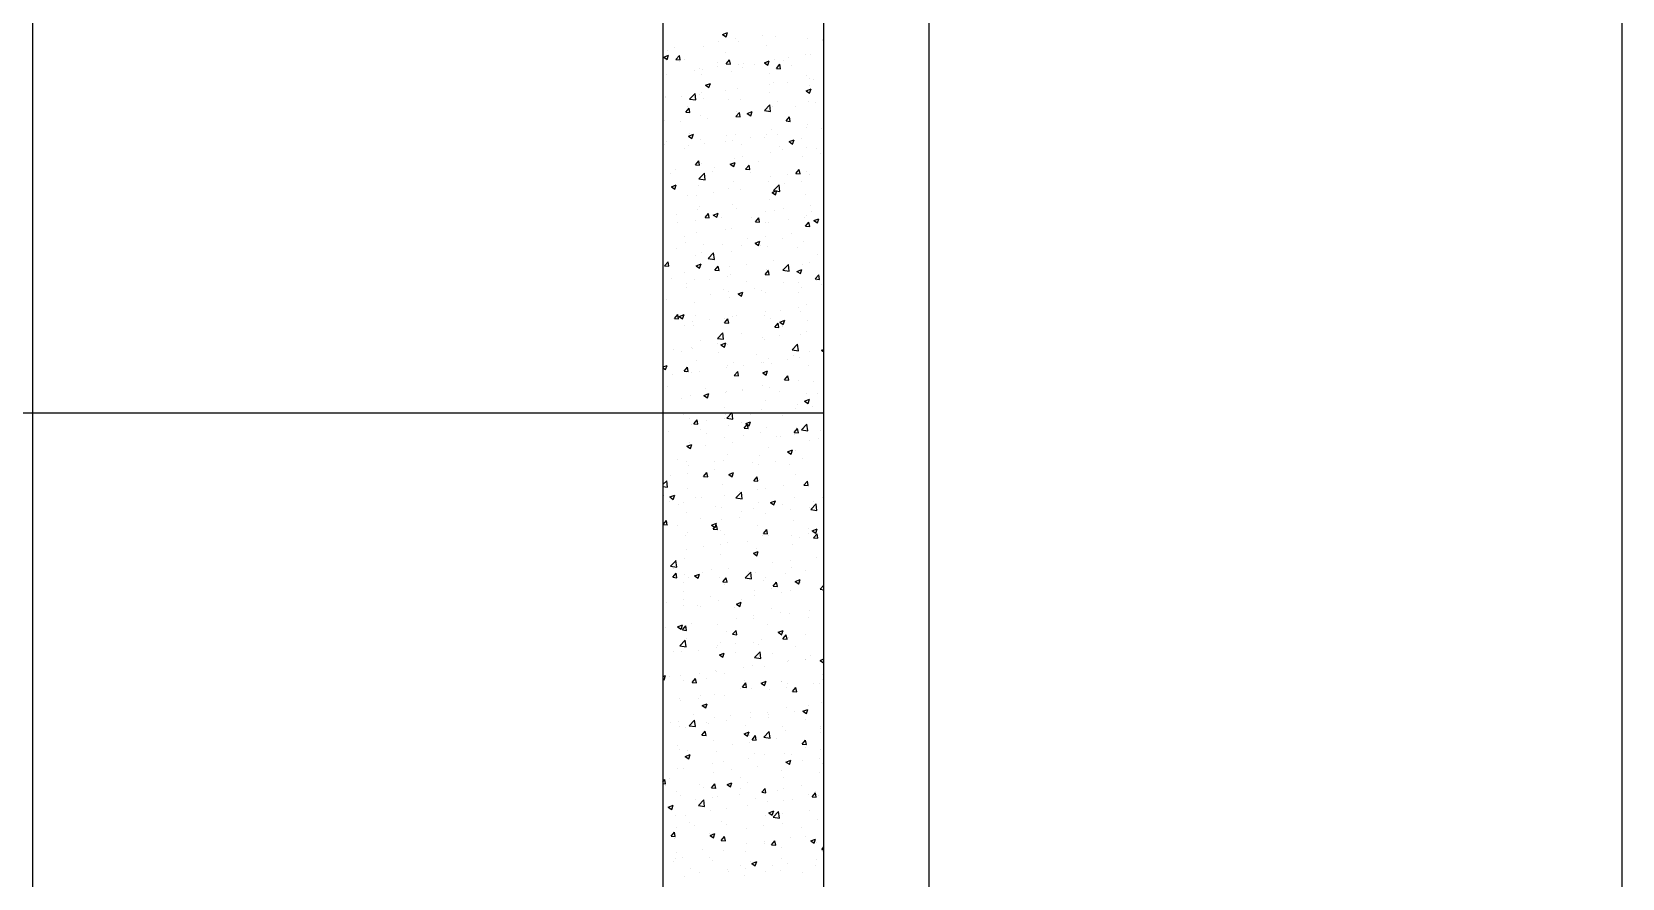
# Model space of a CAD drawing. Header units: millimetres. Extents: x 331487 to 517269, y 198509 to 399936.
# Drawn here: x 427073 to 429344, y 319089 to 320298 of the extents above; entities that cross this region are included whole.
import ezdxf

# ---------------------------------------------------------------- set-up
doc = ezdxf.new("R2010")
doc.units = ezdxf.units.MM
doc.header["$MEASUREMENT"] = 0
doc.layers.add('COLUMN', color=6, linetype='Continuous')
doc.layers.add('FOOTING', color=5, linetype='Continuous')

msp = doc.modelspace()

# ---------------------------------------------------------------- linework, layer by layer
at = {"layer": 'COLUMN'}
for p, q in [((427974.3, 321603.5), (427974.3, 318133.5)), ((428204.3, 317903.5), (428204.3, 321603.5))]:
    msp.add_line(p, q, dxfattribs=at)
at = {"layer": 'COLUMN', "color": 2, "linetype": 'Continuous'}
for p, q in [((428053.5, 320284.6), (428053.5, 320284.6)), ((428059.5, 320294.2), (428066.5, 320296.9)), ((428059.5, 320294.2), (428064.5, 320290.9)), ((428064.5, 320290.9), (428066.5, 320296.9)), ((428078.6, 320287.9), (428078.6, 320287.9)), ((428082.8, 320284.2), (428082.8, 320284.2)), ((428116.4, 320292.9), (428116.4, 320292.9)), ((428134.7, 320291.7), (428134.7, 320291.7)), ((428180.4, 320288.4), (428180.4, 320288.4)), ((428203.2, 320286.2), (428204.3, 320286.7)), ((428203.2, 320286.2), (428204.3, 320285.5)), ((427975.5, 320262), (427982.5, 320264.7)), ((427975.5, 320262), (427980.5, 320258.6)), ((427980.5, 320258.6), (427982.5, 320264.7)), ((427980.9, 320270.7), (427980.9, 320270.7)), ((427990.4, 320276.3), (427990.4, 320276.3)), ((427993, 320258.5), (427997.9, 320264.2)), ((427999, 320258), (427997.9, 320264.2)), ((428032.3, 320277.8), (428032.3, 320277.8)), ((428063.8, 320268.4), (428063.8, 320268.4)), ((428122.1, 320278.4), (428122.1, 320278.4)), ((428153.3, 320261.8), (428153.3, 320261.8)), ((428178.3, 320265.1), (428178.3, 320265.1)), ((428184.8, 320265.4), (428184.8, 320265.4)), ((427979.7, 320237.4), (427979.7, 320237.4)), ((427993, 320258.5), (427999, 320258)), ((427998.3, 320256.3), (427998.3, 320256.3)), ((428005.5, 320258.4), (428005.5, 320258.4)), ((428019.4, 320242.9), (428019.4, 320242.9)), ((428027.2, 320245.2), (428027.2, 320245.2)), ((428029.4, 320236.4), (428029.4, 320236.4)), ((428031, 320244.5), (428031, 320244.5)), ((428051.7, 320254.1), (428051.7, 320254.1)), ((428052.3, 320248.5), (428052.3, 320248.5)), ((428064.8, 320252.2), (428069.6, 320258)), ((428064.8, 320252.2), (428070.7, 320251.7)), ((428070.7, 320251.7), (428069.6, 320258)), ((428072.8, 320240.7), (428072.8, 320240.7)), ((428081.6, 320250.9), (428081.6, 320250.9)), ((428087.7, 320246.5), (428087.7, 320246.5)), ((428090.1, 320253.5), (428090.1, 320253.5)), ((428105.1, 320251.8), (428105.1, 320251.8)), ((428119.2, 320254), (428126.2, 320256.7)), ((428119.2, 320254), (428124.2, 320250.6)), ((428124.2, 320250.6), (428126.2, 320256.7)), ((428126.2, 320238.4), (428126.2, 320238.4)), ((428133.5, 320258.4), (428133.5, 320258.4)), ((428136.5, 320245.9), (428141.3, 320251.7)), ((428136.5, 320245.9), (428142.5, 320245.4)), ((428142.5, 320245.4), (428141.3, 320251.7)), ((428146.1, 320256.5), (428146.1, 320256.5)), ((428158.5, 320249.6), (428158.5, 320249.6)), ((428179.6, 320236.1), (428179.6, 320236.1)), ((428035.2, 320221.7), (428042.2, 320224.4)), ((428035.2, 320221.7), (428040.2, 320218.4)), ((428040.1, 320218.4), (428042.2, 320224.4)), ((428063.8, 320214), (428063.8, 320214)), ((428080.3, 320217.6), (428080.3, 320217.6)), ((428127, 320222.4), (428127, 320222.4)), ((428132.3, 320225.1), (428132.3, 320225.1)), ((428152, 320225.7), (428152, 320225.7)), ((428178.9, 320213.7), (428185.9, 320216.4)), ((428178.9, 320213.7), (428183.9, 320210.4)), ((428183.6, 320232.1), (428183.6, 320232.1)), ((428183.9, 320210.4), (428185.9, 320216.4)), ((428184.2, 320221.5), (428184.2, 320221.5)), ((428189.9, 320230.6), (428189.9, 320230.6)), ((427978.5, 320205.5), (427978.5, 320205.5)), ((427978.5, 320204.1), (427978.5, 320204.1)), ((428000.9, 320205.8), (428000.9, 320205.8)), ((428009.3, 320191.4), (428009.3, 320191.4)), ((428012.4, 320202.1), (428020.2, 320210.2)), ((428012.4, 320202.1), (428021.3, 320200.7)), ((428021.3, 320200.7), (428020.2, 320210.2)), ((428025.9, 320209.1), (428025.9, 320209.1)), ((428029.8, 320211.2), (428029.8, 320211.2)), ((428031.8, 320203.3), (428031.8, 320203.3)), ((428067.6, 320201.4), (428067.6, 320201.4)), ((428085.2, 320201), (428085.2, 320201)), ((428119.2, 320185.5), (428127, 320193.7)), ((428125.9, 320211.5), (428125.9, 320211.5)), ((428128.1, 320184.1), (428126.9, 320193.6)), ((428131.1, 320191.8), (428131.1, 320191.8)), ((428138.6, 320198.8), (428138.6, 320198.8)), ((428163.6, 320191.2), (428163.6, 320191.2)), ((428182.4, 320198.8), (428182.4, 320198.8)), ((428192, 320196.5), (428192, 320196.5)), ((427977.3, 320170.9), (427977.3, 320170.9)), ((427999.6, 320169.6), (427999.6, 320169.6)), ((428006.9, 320183.3), (428011.7, 320189)), ((428006.9, 320183.3), (428012.9, 320182.8)), ((428012.9, 320182.7), (428011.7, 320189)), ((428028.6, 320177.9), (428028.6, 320177.9)), ((428037.5, 320174.6), (428037.5, 320174.6)), ((428078.6, 320177), (428083.5, 320182.7)), ((428078.6, 320177), (428084.6, 320176.5)), ((428079.1, 320184.3), (428079.1, 320184.3)), ((428084.6, 320176.5), (428083.5, 320182.7)), ((428094.9, 320181.5), (428101.9, 320184.2)), ((428094.9, 320181.5), (428099.8, 320178.1)), ((428099.8, 320178.1), (428101.9, 320184.2)), ((428100.7, 320182.9), (428100.7, 320182.9)), ((428119.2, 320185.5), (428128.1, 320184.1)), ((428125.7, 320186.2), (428125.7, 320186.2)), ((428150.4, 320170.7), (428155.2, 320176.5)), ((428150.4, 320170.7), (428156.3, 320170.2)), ((428156.3, 320170.2), (428155.2, 320176.5)), ((427974.6, 320166.3), (427974.6, 320166.3)), ((428010.8, 320149.2), (428017.8, 320151.9)), ((428010.8, 320149.2), (428015.8, 320145.9)), ((428012.4, 320152.2), (428012.4, 320152.2)), ((428015.8, 320145.9), (428017.8, 320151.9)), ((428065.7, 320149.9), (428065.7, 320149.9)), ((428077.9, 320151), (428077.9, 320151)), ((428099.4, 320146.8), (428099.4, 320146.8)), ((428119.1, 320147.7), (428119.1, 320147.7)), ((428121.8, 320151.8), (428121.8, 320151.8)), ((428129.8, 320158.5), (428129.8, 320158.5)), ((428137.3, 320151.8), (428137.3, 320151.8)), ((428172.5, 320145.4), (428172.5, 320145.4)), ((428180.1, 320161.8), (428180.1, 320161.8)), ((428181.2, 320165.5), (428181.2, 320165.5)), ((428200.4, 320160.1), (428200.4, 320160.1)), ((427976.1, 320137.6), (427976.1, 320137.6)), ((427980.1, 320141), (427980.1, 320141)), ((428005.2, 320131.8), (428005.2, 320131.8)), ((428011.2, 320135.2), (428011.2, 320135.2)), ((428027.4, 320144.6), (428027.4, 320144.6)), ((428033.4, 320138.7), (428033.4, 320138.7)), ((428063.5, 320141.8), (428063.5, 320141.8)), ((428074.4, 320143.5), (428074.4, 320143.5)), ((428086.8, 320136.5), (428086.8, 320136.5)), ((428128.6, 320125.2), (428128.6, 320125.2)), ((428140.2, 320134.2), (428140.2, 320134.2)), ((428145.8, 320129.8), (428145.8, 320129.8)), ((428154.6, 320141.2), (428161.6, 320143.9)), ((428154.6, 320141.2), (428159.5, 320137.8)), ((428159.5, 320137.8), (428161.6, 320143.9)), ((428180, 320132.3), (428180, 320132.3)), ((428193.6, 320132), (428193.6, 320132)), ((428199.1, 320123.9), (428199.1, 320123.9)), ((428204.1, 320139.8), (428204.1, 320139.8)), ((427974.8, 320104.3), (427974.8, 320104.3)), ((427992.5, 320101.3), (427992.5, 320101.3)), ((428020.8, 320108.1), (428025.6, 320113.8)), ((428020.8, 320108.1), (428026.8, 320107.5)), ((428026.8, 320107.5), (428025.6, 320113.8)), ((428026.2, 320111.3), (428026.2, 320111.3)), ((428029.1, 320109.8), (428029.1, 320109.8)), ((428048.1, 320104), (428048.1, 320104)), ((428070.5, 320109), (428077.5, 320111.6)), ((428070.5, 320109), (428075.5, 320105.6)), ((428073.1, 320107.3), (428073.1, 320107.3)), ((428075.5, 320105.6), (428077.5, 320111.6)), ((428076.7, 320117.7), (428076.7, 320117.7)), ((428087.4, 320119.8), (428087.4, 320119.8)), ((428092.5, 320101.8), (428097.3, 320107.5)), ((428092.5, 320101.8), (428098.5, 320101.3)), ((428098.5, 320101.3), (428097.3, 320107.5)), ((428111, 320112.3), (428111, 320112.3)), ((428164.2, 320095.5), (428169.1, 320101.3)), ((428170.2, 320095), (428169.1, 320101.2)), ((428174.1, 320120.6), (428174.1, 320120.6)), ((427984.9, 320095.7), (427984.9, 320095.7)), ((427986.5, 320076.7), (427993.5, 320079.4)), ((427991.5, 320073.3), (427993.5, 320079.4)), ((428025, 320078), (428025, 320078)), ((428025.7, 320088.1), (428033.5, 320096.2)), ((428025.7, 320088.1), (428034.6, 320086.7)), ((428034.6, 320086.7), (428033.5, 320096.2)), ((428045.8, 320099.1), (428045.8, 320099.1)), ((428075.5, 320084.4), (428075.5, 320084.4)), ((428099.2, 320096.8), (428099.2, 320096.8)), ((428125.6, 320084.8), (428125.6, 320084.8)), ((428127.4, 320091.9), (428127.4, 320091.9)), ((428132.4, 320071.6), (428140.2, 320079.7)), ((428141.3, 320070.2), (428140.2, 320079.7)), ((428147.8, 320081.2), (428147.8, 320081.2)), ((428152.6, 320094.6), (428152.6, 320094.6)), ((428164.2, 320095.5), (428170.2, 320095)), ((428172.8, 320084.5), (428172.8, 320084.5)), ((428178.8, 320099), (428178.8, 320099)), ((428184, 320094.8), (428184, 320094.8)), ((427986.5, 320076.7), (427991.5, 320073.3)), ((428009, 320064.8), (428009, 320064.8)), ((428021.7, 320064.6), (428021.7, 320064.6)), ((428046.8, 320067.9), (428046.8, 320067.9)), ((428067.3, 320074.8), (428067.3, 320074.8)), ((428084.7, 320072.9), (428084.7, 320072.9)), ((428126.2, 320058.6), (428126.2, 320058.6)), ((428130.2, 320068.7), (428137.2, 320071.4)), ((428130.2, 320068.7), (428135.2, 320065.3)), ((428132.4, 320071.6), (428141.3, 320070.2)), ((428135.2, 320065.3), (428137.2, 320071.4)), ((428177.5, 320065.7), (428177.5, 320065.7)), ((427994.1, 320036.8), (427994.1, 320036.8)), ((428023.8, 320044.7), (428023.8, 320044.7)), ((428026.4, 320048), (428026.4, 320048)), ((428034.7, 320032.8), (428039.5, 320038.6)), ((428034.7, 320032.8), (428040.6, 320032.3)), ((428040.6, 320032.3), (428039.5, 320038.6)), ((428046.2, 320036.4), (428053.2, 320039.1)), ((428046.2, 320036.4), (428051.2, 320033.1)), ((428047.5, 320034.5), (428047.5, 320034.5)), ((428051.2, 320033.1), (428053.2, 320039.1)), ((428058.3, 320033.4), (428058.3, 320033.4)), ((428074.3, 320051.1), (428074.3, 320051.1)), ((428079.8, 320045.7), (428079.8, 320045.7)), ((428100.8, 320032.3), (428100.8, 320032.3)), ((428106.4, 320026.6), (428111.2, 320032.3)), ((428112.4, 320026), (428111.2, 320032.3)), ((428121.5, 320041.8), (428121.5, 320041.8)), ((428133.1, 320043.5), (428133.1, 320043.5)), ((428146.5, 320045), (428146.5, 320045)), ((428176.3, 320032.4), (428176.3, 320032.4)), ((428179.8, 320035.2), (428179.8, 320035.2)), ((428184.4, 320050), (428184.4, 320050)), ((428186.5, 320041.2), (428186.5, 320041.2)), ((427995.4, 320025.2), (427995.4, 320025.2)), ((428020.5, 320028.4), (428020.5, 320028.4)), ((428022.5, 320011.4), (428022.5, 320011.4)), ((428063.2, 320015.1), (428063.2, 320015.1)), ((428073, 320017.8), (428073, 320017.8)), ((428106.4, 320026.6), (428112.4, 320026)), ((428121.5, 320025.2), (428121.5, 320025.2)), ((428125, 320025.3), (428125, 320025.3)), ((428154.2, 320030), (428154.2, 320030)), ((428158.1, 320010.6), (428158.1, 320010.6)), ((428178.1, 320020.3), (428182.9, 320026)), ((428178.1, 320020.3), (428184.1, 320019.8)), ((428184.1, 320019.8), (428182.9, 320026)), ((428189.9, 320028.4), (428196.9, 320031.1)), ((428189.9, 320028.4), (428194.9, 320025.1)), ((428194.9, 320025.1), (428196.9, 320031.1)), ((428203.8, 320013.2), (428203.8, 320013.2)), ((427994.2, 319989), (427994.2, 319989)), ((428004.9, 320005.1), (428004.9, 320005.1)), ((428006.5, 319997.1), (428006.5, 319997.1)), ((428032, 319994), (428032, 319994)), ((428059.9, 319994.9), (428059.9, 319994.9)), ((428087.1, 319993.2), (428087.1, 319993.2)), ((428095.2, 320002.3), (428095.2, 320002.3)), ((428105.9, 319996.2), (428112.9, 319998.9)), ((428105.9, 319996.2), (428110.9, 319992.8)), ((428110.9, 319992.8), (428112.9, 319998.9)), ((428113.2, 319992.6), (428113.2, 319992.6)), ((428120.2, 320005.6), (428120.2, 320005.6)), ((428123.8, 319992.1), (428123.8, 319992.1)), ((428145.5, 320003.2), (428145.5, 320003.2)), ((428166.6, 319990.4), (428166.6, 319990.4)), ((428175.1, 319999.1), (428175.1, 319999.1)), ((427976.8, 319963.9), (427981.6, 319969.6)), ((427976.8, 319963.9), (427982.8, 319963.4)), ((427982.8, 319963.4), (427981.6, 319969.6)), ((428021.3, 319978.2), (428021.3, 319978.2)), ((428021.9, 319963.9), (428028.9, 319966.6)), ((428021.9, 319963.9), (428026.8, 319960.6)), ((428026.8, 319960.6), (428028.9, 319966.6)), ((428028.8, 319983.2), (428028.8, 319983.2)), ((428039, 319974.2), (428046.8, 319982.3)), ((428039, 319974.1), (428047.8, 319972.8)), ((428047.8, 319972.8), (428046.7, 319982.3)), ((428071.8, 319984.6), (428071.8, 319984.6)), ((428093.9, 319966.2), (428093.9, 319966.2)), ((428131.8, 319971.1), (428131.8, 319971.1)), ((428145.7, 319957.6), (428153.5, 319965.7)), ((428154.6, 319956.2), (428153.5, 319965.7)), ((428173.9, 319965.8), (428173.9, 319965.8)), ((428183.7, 319968.2), (428183.7, 319968.2)), ((428194.9, 319979.5), (428194.9, 319979.5)), ((427987, 319946), (427987, 319946)), ((428005.7, 319954.6), (428005.7, 319954.6)), ((428020.1, 319944.9), (428020.1, 319944.9)), ((428040.4, 319943.8), (428040.4, 319943.8)), ((428048.5, 319957.6), (428053.4, 319963.4)), ((428048.5, 319957.6), (428054.5, 319957.1)), ((428054.5, 319957.1), (428053.4, 319963.4)), ((428067, 319948.2), (428067, 319948.2)), ((428068.9, 319962.9), (428068.9, 319962.9)), ((428070.6, 319951.3), (428070.6, 319951.3)), ((428093.8, 319941.5), (428093.8, 319941.5)), ((428120.3, 319951.3), (428125.1, 319957.1)), ((428120.3, 319951.3), (428126.2, 319950.8)), ((428122.6, 319958.8), (428122.6, 319958.8)), ((428126.2, 319950.8), (428125.1, 319957.1)), ((428125.3, 319958.2), (428125.3, 319958.2)), ((428145.7, 319957.6), (428154.6, 319956.2)), ((428165.6, 319955.9), (428172.6, 319958.6)), ((428165.6, 319955.9), (428170.6, 319952.6)), ((428170.6, 319952.6), (428172.6, 319958.6)), ((428192, 319945.1), (428196.8, 319950.8)), ((428192, 319945.1), (428198, 319944.5)), ((428193.7, 319943.3), (428193.7, 319943.3)), ((428198, 319944.5), (428196.8, 319950.8)), ((428008.1, 319932.6), (428008.1, 319932.6)), ((428008.7, 319938.2), (428008.7, 319938.2)), ((428042.6, 319923.4), (428042.6, 319923.4)), ((428061.5, 319930.4), (428061.5, 319930.4)), ((428067.6, 319926.7), (428067.6, 319926.7)), ((428081.6, 319923.7), (428088.6, 319926.3)), ((428081.6, 319923.7), (428086.5, 319920.3)), ((428086.5, 319920.3), (428088.6, 319926.3)), ((428105.5, 319931.7), (428105.5, 319931.7)), ((428114.9, 319928.1), (428114.9, 319928.1)), ((428121.3, 319925.5), (428121.3, 319925.5)), ((428147.2, 319939.3), (428147.2, 319939.3)), ((428168.2, 319925.8), (428168.2, 319925.8)), ((428168.6, 319940), (428168.6, 319940)), ((428172.7, 319932.5), (428172.7, 319932.5)), ((428200.5, 319937), (428200.5, 319937)), ((427979.4, 319915.1), (427979.4, 319915.1)), ((428018.9, 319911.6), (428018.9, 319911.6)), ((428069.4, 319918), (428069.4, 319918)), ((428121.2, 319898.5), (428121.2, 319898.5)), ((428142.3, 319900.6), (428142.3, 319900.6)), ((428167.4, 319903.9), (428167.4, 319903.9)), ((428171.5, 319899.2), (428171.5, 319899.2)), ((428179.5, 319908.5), (428179.5, 319908.5)), ((427990.7, 319888.7), (427995.5, 319894.4)), ((427990.7, 319888.7), (427996.7, 319888.2)), ((427996.7, 319888.1), (427995.5, 319894.4)), ((427997.5, 319891.4), (428004.5, 319894.1)), ((427997.5, 319891.4), (428002.5, 319888.1)), ((428002.5, 319888), (428004.5, 319894.1)), ((428004.6, 319878.5), (428004.6, 319878.5)), ((428016.3, 319884), (428016.3, 319884)), ((428017.7, 319878.3), (428017.7, 319878.3)), ((428020.5, 319893), (428020.5, 319893)), ((428041.3, 319887.3), (428041.3, 319887.3)), ((428062.4, 319882.4), (428067.2, 319888.1)), ((428062.4, 319882.4), (428068.4, 319881.9)), ((428062.9, 319888.5), (428062.9, 319888.5)), ((428068.4, 319881.9), (428067.2, 319888.1)), ((428068.2, 319884.7), (428068.2, 319884.7)), ((428073.9, 319890.7), (428073.9, 319890.7)), ((428079.2, 319892.3), (428079.2, 319892.3)), ((428120.1, 319892.2), (428120.1, 319892.2)), ((428127.3, 319888.4), (428127.3, 319888.4)), ((428134.1, 319876.1), (428139, 319881.9)), ((428134.1, 319876.1), (428140.1, 319875.6)), ((428140.1, 319875.6), (428139, 319881.9)), ((428141.3, 319883.4), (428148.3, 319886.1)), ((428141.3, 319883.4), (428146.2, 319880)), ((428145.2, 319876.6), (428145.2, 319876.6)), ((428146.2, 319880), (428148.3, 319886.1)), ((428180.6, 319886.2), (428180.6, 319886.2)), ((428203.5, 319886.6), (428203.5, 319886.6)), ((428028.5, 319856.6), (428028.5, 319856.6)), ((428052.2, 319860.2), (428060, 319868.3)), ((428052.2, 319860.2), (428061.1, 319858.8)), ((428052.9, 319852.8), (428052.9, 319852.8)), ((428057.2, 319851.1), (428064.2, 319853.8)), ((428057.2, 319851.1), (428062.2, 319847.8)), ((428061.1, 319858.8), (428060, 319868.3)), ((428062.2, 319847.8), (428064.2, 319853.8)), ((428067, 319851.4), (428067, 319851.4)), ((428086.9, 319866.6), (428086.9, 319866.6)), ((428116, 319861.1), (428116, 319861.1)), ((428118.9, 319858.9), (428118.9, 319858.9)), ((428141.1, 319864.4), (428141.1, 319864.4)), ((428158.9, 319843.6), (428166.7, 319851.8)), ((428167.8, 319842.2), (428166.7, 319851.7)), ((428170.2, 319865.9), (428170.2, 319865.9)), ((428178.9, 319869.4), (428178.9, 319869.4)), ((427990, 319844.5), (427990, 319844.5)), ((428001, 319841.9), (428001, 319841.9)), ((428015, 319847.8), (428015, 319847.8)), ((428016.5, 319845), (428016.5, 319845)), ((428022.1, 319828.4), (428022.1, 319828.4)), ((428054.4, 319839.6), (428054.4, 319839.6)), ((428107.8, 319837.3), (428107.8, 319837.3)), ((428125, 319831.6), (428125, 319831.6)), ((428152.6, 319830), (428152.6, 319830)), ((428158.9, 319843.6), (428167.8, 319842.2)), ((428161.2, 319835.1), (428161.2, 319835.1)), ((428169, 319832.7), (428169, 319832.7)), ((428183.4, 319841.6), (428183.4, 319841.6)), ((428200.9, 319843.1), (428204.3, 319844.4)), ((428200.9, 319843.1), (428204.3, 319840.8)), ((427974.3, 319819.3), (427980.2, 319821.6)), ((427974.3, 319818.1), (427978.2, 319815.5)), ((427978.2, 319815.5), (427980.2, 319821.6)), ((427988.7, 319808.4), (427988.7, 319808.4)), ((428004.6, 319813.5), (428009.4, 319819.2)), ((428004.6, 319813.5), (428010.5, 319812.9)), ((428008.4, 319811.5), (428008.4, 319811.5)), ((428010.5, 319812.9), (428009.4, 319819.2)), ((428015.2, 319811.7), (428015.2, 319811.7)), ((428026.6, 319813.4), (428026.6, 319813.4)), ((428065.8, 319818.1), (428065.8, 319818.1)), ((428066.7, 319821.6), (428066.7, 319821.6)), ((428075.5, 319826.2), (428075.5, 319826.2)), ((428076.3, 319807.2), (428081.1, 319812.9)), ((428076.3, 319807.2), (428082.3, 319806.7)), ((428082.3, 319806.7), (428081.1, 319812.9)), ((428089.7, 319821.7), (428089.7, 319821.7)), ((428114.8, 319825), (428114.8, 319825)), ((428116.9, 319810.9), (428123.9, 319813.6)), ((428116.9, 319810.9), (428121.9, 319807.5)), ((428117.7, 319825.6), (428117.7, 319825.6)), ((428121.9, 319807.5), (428123.9, 319813.6)), ((428128.9, 319823.9), (428128.9, 319823.9)), ((428148, 319800.9), (428152.8, 319806.7)), ((428154, 319800.4), (428152.8, 319806.6)), ((428182.3, 319821.7), (428182.3, 319821.7)), ((427981.1, 319791), (427981.1, 319791)), ((428034.5, 319788.8), (428034.5, 319788.8)), ((428063.4, 319782.3), (428063.4, 319782.3)), ((428064.5, 319784.8), (428064.5, 319784.8)), ((428087.9, 319786.5), (428087.9, 319786.5)), ((428088.4, 319785.6), (428088.4, 319785.6)), ((428116.5, 319792.3), (428116.5, 319792.3)), ((428126.3, 319790.5), (428126.3, 319790.5)), ((428141.3, 319784.3), (428141.3, 319784.3)), ((428148, 319800.9), (428154, 319800.4)), ((428167.8, 319799.4), (428167.8, 319799.4)), ((428179.2, 319781.9), (428179.2, 319781.9)), ((428189.5, 319798.9), (428189.5, 319798.9)), ((428194.7, 319782), (428194.7, 319782)), ((428000.3, 319773.9), (428000.3, 319773.9)), ((428014, 319778.4), (428014, 319778.4)), ((428032.9, 319778.6), (428039.9, 319781.3)), ((428032.9, 319778.6), (428037.9, 319775.3)), ((428037.9, 319775.3), (428039.9, 319781.3)), ((428062.6, 319761.9), (428062.6, 319761.9)), ((428120.9, 319771.9), (428120.9, 319771.9)), ((428163.2, 319759.4), (428163.2, 319759.4)), ((428166.6, 319766.1), (428166.6, 319766.1)), ((428176.6, 319770.6), (428183.6, 319773.3)), ((428176.6, 319770.6), (428181.6, 319767.3)), ((428181.6, 319767.3), (428183.6, 319773.3)), ((428188.2, 319762.7), (428188.2, 319762.7)), ((428203.2, 319760), (428203.2, 319760)), ((428004.3, 319751.9), (428004.3, 319751.9)), ((428012.8, 319745.1), (428012.8, 319745.1)), ((428015, 319737.7), (428015, 319737.7)), ((428018.4, 319738.2), (428023.3, 319744)), ((428018.4, 319738.2), (428024.4, 319737.7)), ((428024.4, 319737.7), (428023.3, 319744)), ((428037.1, 319742.8), (428037.1, 319742.8)), ((428062.1, 319746.1), (428062.1, 319746.1)), ((428063.3, 319751.5), (428063.3, 319751.5)), ((428065.5, 319746.2), (428073.3, 319754.3)), ((428065.5, 319746.2), (428074.4, 319744.8)), ((428074.4, 319744.8), (428073.3, 319754.3)), ((428086.6, 319739.9), (428086.6, 319739.9)), ((428090.2, 319732), (428095, 319737.7)), ((428092.6, 319738.4), (428099.6, 319741.1)), ((428092.6, 319738.4), (428097.6, 319735)), ((428096.1, 319731.4), (428095, 319737.7)), ((428097.6, 319735), (428099.6, 319741.1)), ((428100, 319751.1), (428100, 319751.1)), ((428115.3, 319759), (428115.3, 319759)), ((428144.9, 319749.9), (428144.9, 319749.9)), ((428172.2, 319729.7), (428180, 319737.8)), ((428181.1, 319728.3), (428180, 319737.8)), ((427982.7, 319726.5), (427982.7, 319726.5)), ((428028.2, 319729.9), (428028.2, 319729.9)), ((428036.1, 319724.2), (428036.1, 319724.2)), ((428062.1, 319718.2), (428062.1, 319718.2)), ((428068.4, 319735.4), (428068.4, 319735.4)), ((428089.5, 319722), (428089.5, 319722)), ((428090.2, 319732), (428096.1, 319731.4)), ((428114, 319725.7), (428114, 319725.7)), ((428121.8, 319733.2), (428121.8, 319733.2)), ((428136.9, 319720), (428136.9, 319720)), ((428142.9, 319719.7), (428142.9, 319719.7)), ((428161.9, 319725.7), (428166.7, 319731.4)), ((428161.9, 319725.7), (428167.9, 319725.2)), ((428161.9, 319723.3), (428161.9, 319723.3)), ((428165.4, 319732.8), (428165.4, 319732.8)), ((428167.9, 319725.2), (428166.7, 319731.4)), ((428172.2, 319729.7), (428181.1, 319728.3)), ((428175.2, 319730.9), (428175.2, 319730.9)), ((428183.1, 319714.9), (428183.1, 319714.9)), ((428196.3, 319717.5), (428196.3, 319717.5)), ((428199.8, 319728.3), (428199.8, 319728.3)), ((428008.6, 319706.1), (428015.6, 319708.8)), ((428008.6, 319706.1), (428013.5, 319702.8)), ((428010.8, 319703.4), (428010.8, 319703.4)), ((428011.6, 319711.8), (428011.6, 319711.8)), ((428013.5, 319702.8), (428015.6, 319708.8)), ((428035.8, 319706.7), (428035.8, 319706.7)), ((428066.4, 319694.9), (428066.4, 319694.9)), ((428073.7, 319711.7), (428073.7, 319711.7)), ((428112.8, 319692.5), (428112.8, 319692.5)), ((428124.7, 319704.9), (428124.7, 319704.9)), ((428152.3, 319698.1), (428159.3, 319700.8)), ((428152.3, 319698.1), (428157.3, 319694.7)), ((428157.3, 319694.7), (428159.3, 319700.8)), ((428164.2, 319699.5), (428164.2, 319699.5)), ((427995.1, 319686.8), (427995.1, 319686.8)), ((428008.1, 319684.9), (428008.1, 319684.9)), ((428010.4, 319678.6), (428010.4, 319678.6)), ((428032.3, 319663), (428037.1, 319668.8)), ((428038.3, 319662.5), (428037.1, 319668.8)), ((428047.4, 319672.2), (428047.4, 319672.2)), ((428048.5, 319684.6), (428048.5, 319684.6)), ((428060.9, 319685), (428060.9, 319685)), ((428068.3, 319665.9), (428075.3, 319668.5)), ((428073.2, 319662.5), (428075.3, 319668.5)), ((428101.9, 319682.3), (428101.9, 319682.3)), ((428110.6, 319680.5), (428110.6, 319680.5)), ((428135.6, 319683.8), (428135.6, 319683.8)), ((428155.3, 319680.1), (428155.3, 319680.1)), ((428173.5, 319688.8), (428173.5, 319688.8)), ((427974.3, 319651.3), (427979.8, 319656.9)), ((427974.3, 319648.4), (427980.9, 319647.4)), ((427980.9, 319647.4), (427979.8, 319656.9)), ((427984.5, 319663.9), (427984.5, 319663.9)), ((428009.5, 319667.2), (428009.5, 319667.2)), ((428032.3, 319663), (428038.3, 319662.5)), ((428059.7, 319651.7), (428059.7, 319651.7)), ((428068.3, 319665.9), (428073.2, 319662.5)), ((428104, 319656.7), (428108.9, 319662.5)), ((428104, 319656.7), (428110, 319656.2)), ((428110, 319656.2), (428108.9, 319662.5)), ((428111.6, 319659.2), (428111.6, 319659.2)), ((428147.2, 319649.4), (428147.2, 319649.4)), ((428163, 319666.2), (428163, 319666.2)), ((428175.8, 319650.5), (428180.6, 319656.2)), ((428175.8, 319650.5), (428181.7, 319649.9)), ((428178.9, 319655.3), (428178.9, 319655.3)), ((428181.7, 319649.9), (428180.6, 319656.2)), ((427975.7, 319635.7), (427975.7, 319635.7)), ((427983.2, 319627.8), (427983.2, 319627.8)), ((427984.2, 319633.6), (427991.2, 319636.3)), ((427984.2, 319633.6), (427989.2, 319630.2)), ((427989.2, 319630.2), (427991.2, 319636.3)), ((428004, 319625.3), (428004, 319625.3)), ((428009.2, 319645.3), (428009.2, 319645.3)), ((428021.1, 319632.8), (428021.1, 319632.8)), ((428029, 319633.5), (428029, 319633.5)), ((428062.3, 319635.3), (428062.3, 319635.3)), ((428078.7, 319632.3), (428086.5, 319640.4)), ((428078.7, 319632.3), (428087.6, 319630.9)), ((428082.4, 319631.2), (428082.4, 319631.2)), ((428084.2, 319641.1), (428084.2, 319641.1)), ((428087.6, 319630.9), (428086.5, 319640.4)), ((428109.3, 319644.4), (428109.3, 319644.4)), ((428110.4, 319625.9), (428110.4, 319625.9)), ((428120.6, 319645.3), (428120.6, 319645.3)), ((428128, 319625.6), (428135, 319628.3)), ((428128, 319625.6), (428132.9, 319622.2)), ((428132.9, 319622.2), (428134.9, 319628.3)), ((428135.8, 319629), (428135.8, 319629)), ((428144.6, 319623.3), (428144.6, 319623.3)), ((428161.7, 319632.9), (428161.7, 319632.9)), ((428185.5, 319615.7), (428193.3, 319623.8)), ((428189.2, 319626.7), (428189.2, 319626.7)), ((428194.3, 319614.3), (428193.2, 319623.8)), ((428202.9, 319633.3), (428202.9, 319633.3)), ((427996.8, 319622.3), (427996.8, 319622.3)), ((428007.9, 319612), (428007.9, 319612)), ((428027.9, 319603.3), (428027.9, 319603.3)), ((428050.1, 319620.1), (428050.1, 319620.1)), ((428057.9, 319601.6), (428057.9, 319601.6)), ((428058.5, 319618.4), (428058.5, 319618.4)), ((428083, 319604.9), (428083, 319604.9)), ((428086.3, 319613.3), (428086.3, 319613.3)), ((428103.5, 319617.8), (428103.5, 319617.8)), ((428120.8, 319609.9), (428120.8, 319609.9)), ((428156.9, 319615.5), (428156.9, 319615.5)), ((428184, 319618.2), (428184, 319618.2)), ((428185.5, 319615.7), (428194.3, 319614.3)), ((427974.5, 319594.1), (427979.3, 319599.8)), ((427974.5, 319594.1), (427980.4, 319593.6)), ((427980.4, 319593.5), (427979.3, 319599.8)), ((427994.8, 319593.3), (427994.8, 319593.3)), ((428006.7, 319578.7), (428006.7, 319578.7)), ((428009.2, 319582.7), (428009.2, 319582.7)), ((428043.9, 319593.3), (428050.9, 319596)), ((428043.9, 319593.3), (428048.9, 319590)), ((428046.2, 319587.8), (428051, 319593.5)), ((428046.2, 319587.8), (428052.2, 319587.3)), ((428048.9, 319590), (428050.9, 319596)), ((428052.2, 319587.3), (428051, 319593.5)), ((428057.2, 319585.1), (428057.2, 319585.1)), ((428062.5, 319580.4), (428062.5, 319580.4)), ((428109.2, 319592.6), (428109.2, 319592.6)), ((428115.9, 319578.1), (428115.9, 319578.1)), ((428117.9, 319581.5), (428122.7, 319587.3)), ((428117.9, 319581.5), (428123.9, 319581)), ((428123.9, 319581), (428122.7, 319587.3)), ((428124.5, 319578.3), (428124.5, 319578.3)), ((428157.7, 319578.8), (428157.7, 319578.8)), ((428160.5, 319599.6), (428160.5, 319599.6)), ((428182.7, 319582.1), (428182.7, 319582.1)), ((428182.8, 319588.3), (428182.8, 319588.3)), ((428187.6, 319585.3), (428194.6, 319588)), ((428187.6, 319585.3), (428192.6, 319582)), ((428189.6, 319575.2), (428194.5, 319581)), ((428192.6, 319582), (428194.6, 319588)), ((428195.6, 319574.7), (428194.5, 319581)), ((428007.8, 319558.3), (428007.8, 319558.3)), ((428031.6, 319562.2), (428031.6, 319562.2)), ((428056.7, 319565.5), (428056.7, 319565.5)), ((428066.1, 319568.3), (428066.1, 319568.3)), ((428094.5, 319570.5), (428094.5, 319570.5)), ((428103.6, 319553.1), (428110.6, 319555.8)), ((428108, 319559.3), (428108, 319559.3)), ((428108.6, 319549.7), (428110.6, 319555.8)), ((428159.3, 319566.3), (428159.3, 319566.3)), ((428169.3, 319575.9), (428169.3, 319575.9)), ((428189.6, 319575.2), (428195.6, 319574.7)), ((427985.3, 319534.9), (427993.1, 319543)), ((427985.3, 319534.8), (427994.2, 319533.5)), ((427994.2, 319533.5), (427993, 319543)), ((428005.5, 319545.4), (428005.5, 319545.4)), ((428056, 319551.8), (428056, 319551.8)), ((428103.6, 319553.1), (428108.6, 319549.7)), ((428131.4, 319539.4), (428131.4, 319539.4)), ((428156.4, 319542.7), (428156.4, 319542.7)), ((428158.1, 319533), (428158.1, 319533)), ((428194.3, 319547.6), (428194.3, 319547.6)), ((427988.3, 319518.9), (427993.2, 319524.6)), ((427988.3, 319518.9), (427994.3, 319518.3)), ((427989.7, 319531.6), (427989.7, 319531.6)), ((427994.3, 319518.3), (427993.2, 319524.6)), ((428004.3, 319512.1), (428004.3, 319512.1)), ((428005.3, 319522.8), (428005.3, 319522.8)), ((428010.8, 319518.1), (428010.8, 319518.1)), ((428019.6, 319520.8), (428026.6, 319523.5)), ((428019.6, 319520.8), (428024.6, 319517.5)), ((428024.6, 319517.5), (428026.6, 319523.5)), ((428030.4, 319526.1), (428030.4, 319526.1)), ((428043.1, 319529.3), (428043.1, 319529.3)), ((428054.8, 319518.5), (428054.8, 319518.5)), ((428060.1, 319512.6), (428064.9, 319518.3)), ((428060.1, 319512.6), (428066, 319512.1)), ((428064.1, 319515.9), (428064.1, 319515.9)), ((428066, 319512.1), (428064.9, 319518.3)), ((428068.2, 319531), (428068.2, 319531)), ((428092, 319518.3), (428099.8, 319526.4)), ((428092, 319518.3), (428100.9, 319516.9)), ((428096.4, 319527), (428096.4, 319527)), ((428100.9, 319516.9), (428099.8, 319526.4)), ((428106.7, 319526), (428106.7, 319526)), ((428117.5, 319513.6), (428117.5, 319513.6)), ((428120.3, 319518.6), (428120.3, 319518.6)), ((428131.8, 319506.3), (428136.6, 319512.1)), ((428137.8, 319505.8), (428136.6, 319512)), ((428149.8, 319524.8), (428149.8, 319524.8)), ((428163.3, 319512.8), (428170.3, 319515.5)), ((428163.3, 319512.8), (428168.3, 319509.5)), ((428168.3, 319509.5), (428170.3, 319515.5)), ((428170.9, 319511.4), (428170.9, 319511.4)), ((428178.6, 319528.7), (428178.6, 319528.7)), ((428203.2, 319522.5), (428203.2, 319522.5)), ((428003.7, 319498.6), (428003.7, 319498.6)), ((428004.1, 319486.6), (428004.1, 319486.6)), ((428041.9, 319491.6), (428041.9, 319491.6)), ((428062, 319508.6), (428062, 319508.6)), ((428086, 319486.7), (428086, 319486.7)), ((428105.1, 319499.9), (428105.1, 319499.9)), ((428105.5, 319492.7), (428105.5, 319492.7)), ((428130.1, 319503.2), (428130.1, 319503.2)), ((428131.8, 319506.3), (428137.8, 319505.8)), ((428144.3, 319496.7), (428144.3, 319496.7)), ((428156.9, 319499.8), (428156.9, 319499.8)), ((428168, 319508.2), (428168, 319508.2)), ((428198.7, 319501.8), (428204.3, 319507.6)), ((428198.7, 319501.7), (428204.3, 319500.9)), ((428202.6, 319506.7), (428202.6, 319506.7)), ((428203.5, 319500), (428204.3, 319501)), ((428203.5, 319500), (428204.3, 319500)), ((427979, 319483.3), (427979, 319483.3)), ((428003.1, 319478.8), (428003.1, 319478.8)), ((428023.2, 319478.5), (428023.2, 319478.5)), ((428027.6, 319476.7), (428027.6, 319476.7)), ((428053.6, 319485.2), (428053.6, 319485.2)), ((428076.5, 319476.2), (428076.5, 319476.2)), ((428079.3, 319480.6), (428086.3, 319483.2)), ((428079.3, 319480.6), (428084.3, 319477.2)), ((428084.3, 319477.2), (428086.3, 319483.2)), ((428129.9, 319474), (428129.9, 319474)), ((428141.7, 319468.8), (428141.7, 319468.8)), ((428155.7, 319466.5), (428155.7, 319466.5)), ((428183.3, 319471.7), (428183.3, 319471.7)), ((427977.7, 319447.2), (427977.7, 319447.2)), ((427995.3, 319448.3), (428002.3, 319451)), ((427995.3, 319448.3), (428000.2, 319445)), ((428000.2, 319444.9), (428002.3, 319451)), ((428001.9, 319445.5), (428001.9, 319445.5)), ((428002.2, 319443.6), (428007, 319449.4)), ((428002.2, 319443.6), (428008.2, 319443.1)), ((428008.2, 319443.1), (428007, 319449.4)), ((428015.6, 319452.2), (428015.6, 319452.2)), ((428052.4, 319451.9), (428052.4, 319451.9)), ((428065.8, 319441.7), (428065.8, 319441.7)), ((428073.9, 319437.4), (428078.8, 319443.1)), ((428078.8, 319460.5), (428078.8, 319460.5)), ((428079.9, 319436.8), (428078.8, 319443.1)), ((428103.8, 319463.8), (428103.8, 319463.8)), ((428104.3, 319459.4), (428104.3, 319459.4)), ((428124.2, 319451.7), (428124.2, 319451.7)), ((428139, 319440.3), (428146, 319443)), ((428143.9, 319436.9), (428146, 319443)), ((428182.5, 319461.7), (428182.5, 319461.7)), ((427998.5, 319420.9), (428006.3, 319429)), ((427998.5, 319420.9), (428007.4, 319419.5)), ((428003.7, 319427.4), (428003.7, 319427.4)), ((428007.4, 319419.5), (428006.3, 319429)), ((428007.5, 319431.7), (428007.5, 319431.7)), ((428051.2, 319418.6), (428051.2, 319418.6)), ((428052.5, 319421), (428052.5, 319421)), ((428057.1, 319425.1), (428057.1, 319425.1)), ((428073.9, 319437.4), (428079.9, 319436.8)), ((428077.5, 319424.3), (428077.5, 319424.3)), ((428103.1, 319426.1), (428103.1, 319426.1)), ((428110.5, 319422.9), (428110.5, 319422.9)), ((428115.4, 319429.3), (428115.4, 319429.3)), ((428139, 319440.3), (428144, 319436.9)), ((428145.7, 319431.1), (428150.5, 319436.8)), ((428145.7, 319431.1), (428151.6, 319430.6)), ((428151.6, 319430.6), (428150.5, 319436.8)), ((428154.4, 319433.2), (428154.4, 319433.2)), ((428163.8, 319420.6), (428163.8, 319420.6)), ((428178.5, 319437.6), (428178.5, 319437.6)), ((428203.6, 319440.9), (428203.6, 319440.9)), ((427989.3, 319412.7), (427989.3, 319412.7)), ((428000.6, 319412.2), (428000.6, 319412.2)), ((428024.8, 319413.9), (428024.8, 319413.9)), ((428055, 319408), (428062, 319410.7)), ((428055, 319408), (428059.9, 319404.7)), ((428059.9, 319404.7), (428062, 319410.7)), ((428078.2, 319411.7), (428078.2, 319411.7)), ((428105.2, 319404.3), (428114.1, 319402.9)), ((428105.3, 319404.3), (428113, 319412.5)), ((428114.1, 319402.9), (428113, 319412.4)), ((428131.5, 319409.4), (428131.5, 319409.4)), ((428152.2, 319398.2), (428152.2, 319398.2)), ((428153.2, 319399.9), (428153.2, 319399.9)), ((428177.3, 319401.5), (428177.3, 319401.5)), ((428178.3, 319402), (428178.3, 319402)), ((428184.9, 319407.2), (428184.9, 319407.2)), ((428198.7, 319400), (428204.3, 319402.2)), ((428198.7, 319400), (428203.6, 319396.7)), ((428203.6, 319396.7), (428204.3, 319398.8)), ((428203.7, 319406.3), (428203.7, 319406.3)), ((427974.3, 319377.1), (427977.9, 319378.5)), ((427974.3, 319373.5), (427975.9, 319372.4)), ((427975.9, 319372.4), (427977.9, 319378.5)), ((427983.8, 319376.5), (427983.8, 319376.5)), ((427999.4, 319378.9), (427999.4, 319378.9)), ((428016.1, 319368.4), (428020.9, 319374.2)), ((428022.1, 319367.9), (428020.9, 319374.2)), ((428026.2, 319381.6), (428026.2, 319381.6)), ((428037.2, 319374.3), (428037.2, 319374.3)), ((428049.9, 319385.4), (428049.9, 319385.4)), ((428051.2, 319384.9), (428051.2, 319384.9)), ((428061.7, 319382), (428061.7, 319382)), ((428089.1, 319389.9), (428089.1, 319389.9)), ((428101.9, 319392.8), (428101.9, 319392.8)), ((428120, 319392), (428120, 319392)), ((428202.3, 319380.1), (428202.3, 319380.1)), ((428202.5, 319373), (428202.5, 319373)), ((428003.4, 319372), (428003.4, 319372)), ((428016.1, 319368.4), (428022.1, 319367.9)), ((428048.7, 319352.1), (428048.7, 319352.1)), ((428062.8, 319350.4), (428062.8, 319350.4)), ((428085.7, 319360), (428085.7, 319360)), ((428087.8, 319362.1), (428092.6, 319367.9)), ((428087.8, 319362.1), (428093.8, 319361.6)), ((428090.6, 319372), (428090.6, 319372)), ((428093.8, 319361.6), (428092.6, 319367.9)), ((428100.7, 319359.6), (428100.7, 319359.6)), ((428114.6, 319367.8), (428121.6, 319370.5)), ((428114.6, 319367.8), (428119.6, 319364.4)), ((428119.6, 319364.4), (428121.6, 319370.5)), ((428125.9, 319358.8), (428125.9, 319358.8)), ((428143.9, 319369.8), (428143.9, 319369.8)), ((428144, 319370.1), (428144, 319370.1)), ((428151, 319362), (428151, 319362)), ((428152, 319366.6), (428152, 319366.6)), ((428159.5, 319355.9), (428164.4, 319361.6)), ((428159.5, 319355.9), (428165.5, 319355.3)), ((428165.5, 319355.3), (428164.4, 319361.6)), ((428188.8, 319367), (428188.8, 319367)), ((428197.3, 319367.5), (428197.3, 319367.5)), ((427998.2, 319345.7), (427998.2, 319345.7)), ((427999.9, 319342.2), (427999.9, 319342.2)), ((428024.9, 319345.5), (428024.9, 319345.5)), ((428027.4, 319350), (428027.4, 319350)), ((428030.6, 319335.5), (428037.6, 319338.2)), ((428030.6, 319335.5), (428035.6, 319332.2)), ((428035.6, 319332.2), (428037.6, 319338.2)), ((428150.8, 319333.3), (428150.8, 319333.3)), ((428162.5, 319327.6), (428162.5, 319327.6)), ((428174.3, 319327.5), (428181.3, 319330.2)), ((428174.3, 319327.5), (428179.3, 319324.2)), ((428179.3, 319324.2), (428181.3, 319330.2)), ((428182.2, 319335.1), (428182.2, 319335.1)), ((428201.3, 319339.7), (428201.3, 319339.7)), ((427985.4, 319312), (427985.4, 319312)), ((427997, 319312.4), (427997, 319312.4)), ((427998.6, 319306), (427998.6, 319306)), ((428007.2, 319305), (428007.2, 319305)), ((428011.8, 319306.9), (428019.6, 319315)), ((428011.8, 319306.9), (428020.7, 319305.5)), ((428017.7, 319323.2), (428017.7, 319323.2)), ((428020.7, 319305.5), (428019.6, 319315)), ((428036.5, 319311), (428036.5, 319311)), ((428038.8, 319309.8), (428038.8, 319309.8)), ((428047.5, 319318.8), (428047.5, 319318.8)), ((428065.5, 319315), (428065.5, 319315)), ((428071.1, 319320.9), (428071.1, 319320.9)), ((428092.2, 319307.5), (428092.2, 319307.5)), ((428099.4, 319326.3), (428099.4, 319326.3)), ((428099.6, 319319.3), (428099.6, 319319.3)), ((428123.9, 319325.1), (428123.9, 319325.1)), ((428124.5, 319318.7), (428124.5, 319318.7)), ((428124.6, 319322.6), (428124.6, 319322.6)), ((428145.6, 319305.2), (428145.6, 319305.2)), ((428177.9, 319316.4), (428177.9, 319316.4)), ((428200.1, 319306.4), (428200.1, 319306.4)), ((428030, 319293.2), (428034.8, 319298.9)), ((428030, 319293.2), (428035.9, 319292.7)), ((428035.9, 319292.7), (428034.8, 319298.9)), ((428046.3, 319285.5), (428046.3, 319285.5)), ((428090.3, 319295.3), (428097.3, 319298)), ((428090.3, 319295.3), (428095.3, 319291.9)), ((428095.3, 319291.9), (428097.3, 319298)), ((428098.2, 319293), (428098.2, 319293)), ((428098.3, 319283.2), (428098.3, 319283.2)), ((428101.7, 319286.9), (428106.5, 319292.7)), ((428101.7, 319286.9), (428107.7, 319286.4)), ((428107.7, 319286.4), (428106.5, 319292.7)), ((428118.5, 319290.4), (428126.3, 319298.5)), ((428118.5, 319290.4), (428127.4, 319289)), ((428127.4, 319289), (428126.3, 319298.5)), ((428136.2, 319288.2), (428136.2, 319288.2)), ((428149.6, 319300), (428149.6, 319300)), ((428173.4, 319280.6), (428178.2, 319286.4)), ((428179.4, 319280.1), (428178.2, 319286.4)), ((428198.9, 319303), (428198.9, 319303)), ((428199.4, 319296.5), (428199.4, 319296.5)), ((427995.8, 319279.1), (427995.8, 319279.1)), ((427997.8, 319272.4), (427997.8, 319272.4)), ((428006.3, 319263), (428013.3, 319265.7)), ((428006.3, 319263), (428011.3, 319259.7)), ((428010.1, 319271.6), (428010.1, 319271.6)), ((428011.3, 319259.7), (428013.3, 319265.7)), ((428051.2, 319270.1), (428051.2, 319270.1)), ((428073.3, 319279.9), (428073.3, 319279.9)), ((428097, 319259.7), (428097, 319259.7)), ((428104.6, 319267.8), (428104.6, 319267.8)), ((428119.7, 319265.4), (428119.7, 319265.4)), ((428148.4, 319266.7), (428148.4, 319266.7)), ((428158, 319265.6), (428158, 319265.6)), ((428173.4, 319280.6), (428179.4, 319280.1)), ((428178.1, 319275.4), (428178.1, 319275.4)), ((428198.1, 319260.3), (428198.1, 319260.3)), ((428198.9, 319273.1), (428198.9, 319273.1)), ((427994.6, 319245.8), (427994.6, 319245.8)), ((428003.1, 319245.4), (428003.1, 319245.4)), ((428045.1, 319252.2), (428045.1, 319252.2)), ((428047, 319240.4), (428047, 319240.4)), ((428061.4, 319255.4), (428061.4, 319255.4)), ((428072, 319243.7), (428072, 319243.7)), ((428109.9, 319248.7), (428109.9, 319248.7)), ((428143.7, 319243.4), (428143.7, 319243.4)), ((428150, 319255), (428157, 319257.7)), ((428150, 319255), (428155, 319251.7)), ((428155, 319251.6), (428157, 319257.7)), ((428173.1, 319257), (428173.1, 319257)), ((428197.7, 319239.8), (428197.7, 319239.8)), ((428202, 319253.4), (428202, 319253.4)), ((427974.3, 319226.9), (427976.9, 319230)), ((427974.3, 319224.1), (427978.1, 319223.7)), ((427978.1, 319223.7), (427976.9, 319230)), ((427978.3, 319221.3), (427978.3, 319221.3)), ((427983.8, 319232.1), (427983.8, 319232.1)), ((428027.1, 319223.4), (428027.1, 319223.4)), ((428031.7, 319219), (428031.7, 319219)), ((428043.8, 319218), (428048.7, 319223.7)), ((428043.8, 319218), (428049.8, 319217.5)), ((428043.9, 319218.9), (428043.9, 319218.9)), ((428049.8, 319217.4), (428048.7, 319223.7)), ((428066, 319222.8), (428073, 319225.4)), ((428066, 319222.8), (428071, 319219.4)), ((428071, 319219.4), (428073, 319225.4)), ((428085.1, 319216.7), (428085.1, 319216.7)), ((428085.4, 319233.4), (428085.4, 319233.4)), ((428095.8, 319226.4), (428095.8, 319226.4)), ((428115.6, 319211.7), (428120.4, 319217.4)), ((428121.5, 319211.2), (428120.4, 319217.4)), ((428138.5, 319214.5), (428138.5, 319214.5)), ((428146.8, 319217.6), (428146.8, 319217.6)), ((428147.1, 319233.4), (428147.1, 319233.4)), ((428171.8, 319220.9), (428171.8, 319220.9)), ((427982, 319190.5), (427989, 319193.2)), ((427986.9, 319187.1), (427989, 319193.2)), ((427993.4, 319212.5), (427993.4, 319212.5)), ((427999.4, 319207.8), (427999.4, 319207.8)), ((428020.7, 319201), (428020.7, 319201)), ((428025, 319193), (428032.8, 319201.1)), ((428025, 319193), (428033.9, 319191.6)), ((428033.9, 319191.6), (428032.8, 319201.1)), ((428045.7, 319204.3), (428045.7, 319204.3)), ((428052.8, 319205.6), (428052.8, 319205.6)), ((428083.6, 319209.3), (428083.6, 319209.3)), ((428094.6, 319193.1), (428094.6, 319193.1)), ((428106.2, 319203.3), (428106.2, 319203.3)), ((428115.6, 319211.7), (428121.5, 319211.2)), ((428123.6, 319198.4), (428123.6, 319198.4)), ((428145.9, 319200.2), (428145.9, 319200.2)), ((428159.6, 319201.1), (428159.6, 319201.1)), ((428181.9, 319208.4), (428181.9, 319208.4)), ((428187.3, 319205.4), (428192.1, 319211.2)), ((428187.3, 319205.4), (428193.3, 319204.9)), ((428191.9, 319212.2), (428191.9, 319212.2)), ((428193.3, 319204.9), (428192.1, 319211.2)), ((428196.4, 319206.6), (428196.4, 319206.6)), ((427982, 319190.5), (427986.9, 319187.1)), ((427992.1, 319179.2), (427992.1, 319179.2)), ((428006.9, 319178.4), (428006.9, 319178.4)), ((428042.6, 319185.6), (428042.6, 319185.6)), ((428057.3, 319169.8), (428057.3, 319169.8)), ((428065.3, 319188.4), (428065.3, 319188.4)), ((428120.4, 319178.1), (428120.4, 319178.1)), ((428125.7, 319182.5), (428132.7, 319185.2)), ((428125.7, 319182.5), (428130.6, 319179.1)), ((428130.6, 319179.1), (428132.7, 319185.2)), ((428131.8, 319176.4), (428139.6, 319184.5)), ((428131.8, 319176.4), (428140.7, 319175)), ((428140.7, 319175), (428139.5, 319184.5)), ((428145.5, 319181.4), (428145.5, 319181.4)), ((428183.4, 319186.4), (428183.4, 319186.4)), ((428195.2, 319173.3), (428195.2, 319173.3)), ((427986, 319149), (427990.8, 319154.8)), ((427986, 319149), (427992, 319148.5)), ((427992, 319148.5), (427990.8, 319154.8)), ((427990.9, 319145.9), (427990.9, 319145.9)), ((427994.4, 319161.5), (427994.4, 319161.5)), ((428011.8, 319168.2), (428011.8, 319168.2)), ((428019.4, 319164.8), (428019.4, 319164.8)), ((428041.4, 319152.3), (428041.4, 319152.3)), ((428041.7, 319150.2), (428048.7, 319152.9)), ((428041.7, 319150.2), (428046.6, 319146.9)), ((428046.6, 319146.9), (428048.7, 319152.9)), ((428057.7, 319142.8), (428062.5, 319148.5)), ((428063.7, 319142.2), (428062.5, 319148.5)), ((428065.2, 319165.9), (428065.2, 319165.9)), ((428093.4, 319159.8), (428093.4, 319159.8)), ((428118.6, 319163.7), (428118.6, 319163.7)), ((428144.7, 319166.9), (428144.7, 319166.9)), ((428157, 319147), (428157, 319147)), ((428172, 319161.4), (428172, 319161.4)), ((428177.8, 319148.8), (428177.8, 319148.8)), ((427993.1, 319125.4), (427993.1, 319125.4)), ((428031, 319130.4), (428031, 319130.4)), ((428057.7, 319142.8), (428063.7, 319142.2)), ((428061.1, 319128.7), (428061.1, 319128.7)), ((428092.2, 319126.5), (428092.2, 319126.5)), ((428094.1, 319138.7), (428094.1, 319138.7)), ((428119.2, 319142), (428119.2, 319142)), ((428119.4, 319138.8), (428119.4, 319138.8)), ((428129.4, 319136.5), (428134.3, 319142.2)), ((428129.4, 319136.5), (428135.4, 319136)), ((428135.4, 319136), (428134.3, 319142.2)), ((428143.5, 319133.6), (428143.5, 319133.6)), ((428185.4, 319142.2), (428192.4, 319144.9)), ((428185.4, 319142.2), (428190.3, 319138.9)), ((428190.3, 319138.9), (428192.4, 319144.9)), ((428194, 319140), (428194, 319140)), ((428201.2, 319130.2), (428204.3, 319134)), ((428201.2, 319130.2), (428204.3, 319129.9)), ((428201.7, 319126.8), (428201.7, 319126.8)), ((427989.7, 319112.6), (427989.7, 319112.6)), ((427992.4, 319117.1), (427992.4, 319117.1)), ((428002.8, 319118.7), (428002.8, 319118.7)), ((428013.4, 319103.6), (428013.4, 319103.6)), ((428040.2, 319119), (428040.2, 319119)), ((428045.7, 319114.8), (428045.7, 319114.8)), ((428066.8, 319101.4), (428066.8, 319101.4)), ((428085.1, 319106.8), (428085.1, 319106.8)), ((428092.9, 319102.6), (428092.9, 319102.6)), ((428099.1, 319112.6), (428099.1, 319112.6)), ((428101.3, 319110), (428108.3, 319112.7)), ((428101.3, 319110), (428106.3, 319106.6)), ((428106.3, 319106.6), (428108.3, 319112.7)), ((428130.7, 319107.5), (428130.7, 319107.5)), ((428143.4, 319116.8), (428143.4, 319116.8)), ((428152.5, 319110.3), (428152.5, 319110.3)), ((428192.8, 319106.7), (428192.8, 319106.7)), ((428193.9, 319115.9), (428193.9, 319115.9)), ((428004.7, 319090.9), (428004.7, 319090.9)), ((428026.8, 319096.8), (428026.8, 319096.8)), ((428067.8, 319099.3), (428067.8, 319099.3)), ((428090.9, 319093.2), (428090.9, 319093.2)), ((428120.2, 319099.1), (428120.2, 319099.1)), ((428142.3, 319100.3), (428142.3, 319100.3)), ((428173.6, 319096.9), (428173.6, 319096.9))]:
    msp.add_line(p, q, dxfattribs=at)
at = {"layer": 'FOOTING'}
for p, q in [((429344.3, 316753.5), (429344.3, 322753.5)), ((428354.3, 321753.5), (428354.3, 317753.5)), ((427074.3, 317903.5), (427074.3, 321603.5)), ((428204.3, 319753.5), (425944.3, 319753.5))]:
    msp.add_line(p, q, dxfattribs=at)

doc.saveas('drawing.dxf')
